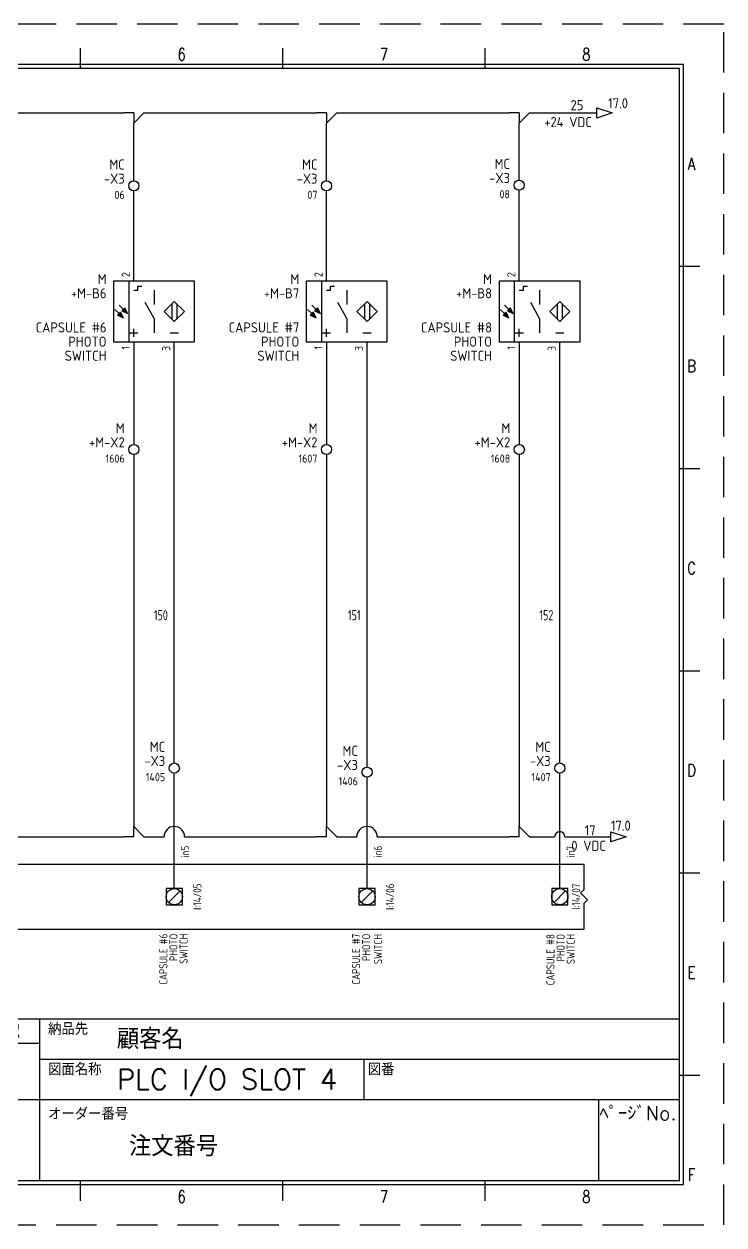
# Model space of a CAD drawing. Header units: millimetres. Extents: x 0 to 420, y 0 to 297.
# Drawn here: x 247.1 to 420, y 0 to 297 of the extents above; entities that cross this region are included whole.
import ezdxf
from ezdxf.enums import TextEntityAlignment as Align

# ---------------------------------------------------------------- set-up
doc = ezdxf.new("R2010")
doc.units = ezdxf.units.MM
doc.header["$LTSCALE"] = 10
doc.linetypes.add('DASHEDX2', pattern=[1.5, 1, -0.5])
doc.linetypes.add('HIDDEN', pattern=[0.375, 0.25, -0.125])
doc.layers.get('0').update_dxf_attribs({"linetype": 'CONTINUOUS'})
for name, color, linetype in [('BLU_1.0mm^2', 5, 'CONTINUOUS'), ('COMMENT', 4, 'CONTINUOUS'), ('DESC', 150, 'CONTINUOUS'), ('GRN_1.0mm^2', 3, 'CONTINUOUS'), ('GRN_2.5mm^2', 3, 'CONTINUOUS'), ('GRY_0.5mm^2', 9, 'CONTINUOUS'), ('HIDDEN', 7, 'HIDDEN'), ('LOC', 8, 'CONTINUOUS'), ('MISC', 7, 'CONTINUOUS'), ('SYMS', 7, 'CONTINUOUS'), ('TAGS', 150, 'CONTINUOUS'), ('TERMS', 123, 'CONTINUOUS'), ('TITLE', 4, 'CONTINUOUS'), ('WIRENO', 72, 'CONTINUOUS'), ('WIREREF', 52, 'CONTINUOUS'), ('XREF', 7, 'CONTINUOUS'), ('ZUWAKU', 7, 'CONTINUOUS')]:
    doc.layers.add(name, color=color, linetype=linetype)
doc.styles.get("Standard").update_dxf_attribs({"font": 'romans', "width": 0.8, "bigfont": 'extfont'})
doc.styles.add('WD_IEC', font='isocp2.shx', dxfattribs={"width": 0.9, "height": 4, "bigfont": 'extfont2.shx'})

# ---------------------------------------------------------------- blocks, each defined once
blk = doc.blocks.new('JIS_tblock_a3(L)')
at = {"layer": 'HIDDEN'}
for p, q in [((-398, 32), (-258, 32)), ((-398, 24), (-258, 24)), ((-398, 16), (-258, 16)), ((-398, 8), (-258, 8))]:
    blk.add_line(p, q, dxfattribs=at)
at = {"layer": 'ZUWAKU'}
for p, q in [((-398, 40), (0, 40)), ((-398, 40), (-398, 0)), ((-373, 40), (-373, 0)), ((-372.5, 40), (-372.5, 0)), ((-258, 0), (-258, 40)), ((-238, 40), (-238, 20)), ((-218, 40), (-218, 20)), ((-198, 40), (-198, 20)), ((-178, 40), (-178, 20)), ((-158, 0), (-158, 40)), ((0, 0), (0, 40)), ((-241, 35), (-254, 23)), ((-238, 34), (-158, 34)), ((-158, 30), (0, 30)), ((-78, 30), (-78, 20)), ((-258, 20), (-158, 20)), ((-158, 20), (0, 20)), ((-20, 20), (-20, 0)), ((-398, 0), (0, 0))]:
    blk.add_line(p, q, dxfattribs=at)
at = {"layer": 'TITLE'}
for tag, p, height in [('REVINFO51', (-370, 34), 3), ('ORDER2', (-139, 32.5), 5), ('REVINFO41', (-370, 26), 3), ('INFO1', (-139, 22.5), 5), ('SCALE0', (-247.5, 23), 3), ('REVINFO31', (-370, 18), 3), ('REVINFO21', (-370, 10), 3), ('ORDER1', (-136, 6), 5), ('REVINFO11', (-370, 2), 3)]:
    blk.add_attdef(tag, p, '', height=height, dxfattribs=at)
for tag, p in [('REVDATEY5', (-306, 34)), ('REVDATEM5', (-298, 34)), ('REVDATED5', (-290, 34)), ('REVDESIGN5', (-260, 34)), ('SCALE1', (-251, 29)), ('REVDATEY4', (-306, 26)), ('REVDATEM4', (-298, 26)), ('REVDATED4', (-290, 26)), ('REVDESIGN4', (-260, 26)), ('REVDATEY3', (-306, 18)), ('REVDATEM3', (-298, 18)), ('REVDATED3', (-290, 18)), ('REVDESIGN3', (-260, 18)), ('REVDATEY2', (-306, 10)), ('REVDATEM2', (-298, 10)), ('REVDATED2', (-290, 10)), ('REVDESIGN2', (-260, 10)), ('REVDATEY1', (-306, 2)), ('REVDATEM1', (-298, 2)), ('REVDATED1', (-290, 2)), ('REVDESIGN1', (-260, 2))]:
    blk.add_attdef(tag, text='', height=3, dxfattribs=at).set_placement(p, align=Align.RIGHT)
for tag, height, p in [('DESIGN1', 3, (-228, 27)), ('DESIGN2', 3, (-208, 27)), ('DESIGN3', 3, (-188, 27)), ('DESIGN4', 3, (-168, 27)), ('FILENAME0', 5, (-47.8, 25)), ('PAGE0', 3, (-10.3, 8.6))]:
    blk.add_attdef(tag, text='', height=height, dxfattribs=at).set_placement(p, align=Align.MIDDLE)
at = {"layer": 'TITLE', "flags": 1}
blk.add_attdef('LPAGE0', text='', height=3, dxfattribs=at).set_placement((-11, 3), align=Align.CENTER)
for tag, p in [('TYPE0', (-398, 0)), ('ORDER3', (-398, 0)), ('ORDER4', (-398, 0)), ('ORDER5', (-398, 0)), ('ORDER6', (-398, 0)), ('ORDER7', (-398, 0)), ('ORDER8', (-398, 0)), ('ORDER9', (-398, 0)), ('ORDER10', (-398, 0)), ('ORDER11', (-398, 0)), ('ORDER12', (-398, 0)), ('ORDER13', (-398, 0)), ('ORDER14', (-398, 0)), ('ORDER15', (-398, 0)), ('ORDER16', (-398, 0)), ('ORDER17', (-398, 0)), ('ORDER18', (-398, 0)), ('ORDER19', (-398, 0)), ('ORDER20', (-398, 0)), ('ORDER21', (-398, 0)), ('ORDER22', (-398, 0)), ('ORDER23', (-398, 0)), ('SCALETYPE0', (-398, 0)), ('DATEY1', (-398, 0)), ('DATEM1', (-398, 0)), ('DATED1', (-398, 0)), ('DATEY2', (-398, 0)), ('DATEM2', (-398, 0)), ('DATED2', (-398, 0)), ('BANNAME0', (-398, 0)), ('INFO3', (-398, 0)), ('INFO4', (-398, 0)), ('INFO5', (-398, 0)), ('INFO6', (-398, 0)), ('INFO7', (-398, 0)), ('INFO8', (-398, 0)), ('INFO9', (-398, 0)), ('INFO10', (-398, 0)), ('INFO11', (-398, 0)), ('INFO12', (-398, 0)), ('INFO13', (-398, 0)), ('INFO14', (-398, 0)), ('INFO15', (-398, 0)), ('INFO16', (-398, 0)), ('INFO17', (-398, 0)), ('INFO18', (-398, 0)), ('INFO19', (-398, 0)), ('INFO20', (-398, 0)), ('INFO21', (-398, 0)), ('INFO22', (-398, 0)), ('INFO23', (-398, 0)), ('INFO24', (-398, 0)), ('DATEY3', (-398, 0)), ('DATEM3', (-398, 0)), ('DATED3', (-398, 0)), ('DATEY4', (-398, 0)), ('DATEM4', (-398, 0)), ('DATED4', (-398, 0)), ('DATEY5', (-398, 0)), ('DATEM5', (-398, 0)), ('DATED5', (-398, 0)), ('DATEY6', (-398, 0)), ('DATEM6', (-398, 0)), ('DATED6', (-398, 0)), ('REFERENCETYPE0', (-398, 0)), ('INFO2', (-397.7, 0))]:
    blk.add_attdef(tag, p, '', height=3, dxfattribs=at)
at = {"layer": 'TITLE', "width": 0.8, "flags": 1}
for tag in ['REVINFO12', 'REVINFO13', 'REVINFO22', 'REVINFO23', 'REVINFO32', 'REVINFO33', 'REVINFO42', 'REVINFO43', 'REVINFO52', 'REVINFO53', 'REVINFO61', 'REVINFO62', 'REVINFO63', 'REVINFO71', 'REVINFO72', 'REVINFO73', 'REVINFO81', 'REVINFO82', 'REVINFO83', 'REVDESIGN6', 'REVDESIGN7', 'REVDESIGN8', 'REVDATEY6', 'REVDATEM6', 'REVDATED6', 'REVDATEY7', 'REVDATEM7', 'REVDATED7', 'REVDATEY8', 'REVDATEM8', 'REVDATED8']:
    blk.add_attdef(tag, (-398, 0), '', height=3, dxfattribs=at)
at = {"layer": 'TITLE', "flags": 1}
blk.add_attdef('PAPER0', text='', height=1, dxfattribs=at).set_placement((-3, -1), align=Align.TOP_RIGHT)
at = {"layer": 'ZUWAKU'}
for s, height, p in [('スケール', 3, (-257, 36)), ('納品先', 3, (-156, 36)), ('△訂正5', 4, (-395, 33.5)), ('△訂正4', 4, (-395, 25.5)), ('図面名称', 3, (-156, 26)), ('図番', 3, (-77, 26)), ('△訂正3', 4, (-395, 17.5)), ('オーダー番号', 3, (-156, 15)), ('△訂正2', 4, (-395, 9.5)), ('△訂正1', 4, (-395, 1.5))]:
    blk.add_text(s, height=height, dxfattribs=at).set_placement(p)
for s, p in [('設 計', (-228, 35)), ('製 図', (-208, 35)), ('検 図', (-188, 35)), ('承 認', (-168, 35)), ('ﾍﾟｰｼﾞNo.', (-10.23, 14.88))]:
    blk.add_text(s, height=3.5, dxfattribs=at).set_placement(p, align=Align.CENTER)
blk = doc.blocks.new('PLCIO_3881')
at = {"layer": 'SYMS'}
for p, q in [((-16, 16), (-16, -16)), ((678.75, 16), (-16, 16)), ((678.75, 3.59), (678.75, 16)), ((-4, 4), (-4, -4)), ((4, 4), (-4, 4)), ((-4, 4), (-4, -4)), ((4, 4), (-4, 4)), ((-2.83, -2.83), (2.83, 2.83)), ((4, -4), (4, 4)), ((4, -4), (4, 4)), ((91.25, 4), (91.25, -4)), ((99.25, 4), (91.25, 4)), ((91.25, 4), (91.25, -4)), ((99.25, 4), (91.25, 4)), ((92.42, -2.83), (98.08, 2.83)), ((99.25, -4), (99.25, 4)), ((99.25, -4), (99.25, 4)), ((186.5, 4), (186.5, -4)), ((194.5, 4), (186.5, 4)), ((186.5, 4), (186.5, -4)), ((194.5, 4), (186.5, 4)), ((187.67, -2.83), (193.33, 2.83)), ((194.5, -4), (194.5, 4)), ((194.5, -4), (194.5, 4)), ((281.75, 4), (281.75, -4)), ((289.75, 4), (281.75, 4)), ((281.75, 4), (281.75, -4)), ((289.75, 4), (281.75, 4)), ((282.92, -2.83), (288.58, 2.83)), ((289.75, -4), (289.75, 4)), ((289.75, -4), (289.75, 4)), ((377, 4), (377, -4)), ((385, 4), (377, 4)), ((377, 4), (377, -4)), ((385, 4), (377, 4)), ((378.17, -2.83), (383.83, 2.83)), ((385, -4), (385, 4)), ((385, -4), (385, 4)), ((472.25, 4), (472.25, -4)), ((480.25, 4), (472.25, 4)), ((472.25, 4), (472.25, -4)), ((480.25, 4), (472.25, 4)), ((473.42, -2.83), (479.08, 2.83)), ((480.25, -4), (480.25, 4)), ((480.25, -4), (480.25, 4)), ((567.5, 4), (567.5, -4)), ((575.5, 4), (567.5, 4)), ((567.5, 4), (567.5, -4)), ((575.5, 4), (567.5, 4)), ((568.67, -2.83), (574.33, 2.83)), ((575.5, -4), (575.5, 4)), ((575.5, -4), (575.5, 4)), ((662.75, 4), (662.75, -4)), ((670.75, 4), (662.75, 4)), ((662.75, 4), (662.75, -4)), ((670.75, 4), (662.75, 4)), ((663.92, -2.83), (669.58, 2.83)), ((670.75, -4), (670.75, 4)), ((670.75, -4), (670.75, 4)), ((677.05, 1.89), (678.75, 3.59)), ((680.45, -1.5), (677.05, 1.89)), ((-4, -4), (4, -4)), ((-4, -4), (4, -4)), ((91.25, -4), (99.25, -4)), ((91.25, -4), (99.25, -4)), ((186.5, -4), (194.5, -4)), ((186.5, -4), (194.5, -4)), ((281.75, -4), (289.75, -4)), ((281.75, -4), (289.75, -4)), ((377, -4), (385, -4)), ((377, -4), (385, -4)), ((472.25, -4), (480.25, -4)), ((472.25, -4), (480.25, -4)), ((567.5, -4), (575.5, -4)), ((567.5, -4), (575.5, -4)), ((662.75, -4), (670.75, -4)), ((662.75, -4), (670.75, -4)), ((678.75, -3.2), (680.45, -1.5)), ((678.75, -16), (678.75, -3.2)), ((-16, -16), (678.75, -16))]:
    blk.add_line(p, q, dxfattribs=at)
for centre in [(0, 0), (95.25, 0), (190.5, 0), (285.75, 0), (381, 0), (476.25, 0), (571.5, 0), (666.75, 0)]:
    blk.add_circle(centre, 4, dxfattribs=at)
at = {"layer": 'SYMS', "style": 'WD_IEC', "width": 0.9}
for tag, p in [('TERMDESC01', (1.08, 6)), ('TERMDESC02', (96.33, 6)), ('TERMDESC03', (191.58, 6)), ('TERMDESC04', (286.83, 6)), ('TERMDESC05', (382.08, 6)), ('TERMDESC06', (477.33, 6)), ('TERMDESC07', (572.58, 6)), ('TERMDESC08', (667.83, 6))]:
    blk.add_attdef(tag, text='', height=4, rotation=90, dxfattribs=at).set_placement(p, align=Align.TOP_LEFT)
at = {"layer": 'SYMS', "style": 'WD_IEC'}
for tag, width, p in [('TERM01', 0.9, (-6, 0)), ('TERM01', 0.9, (-5, 0)), ('TERM02', 0.9, (89.25, 0)), ('TERM03', 0.9, (184.5, 0)), ('TERM04', 0.9, (279.75, 0)), ('TERM05', 0.9, (375, 0)), ('TERM06', 0.9, (470.25, 0)), ('TERM07', 0.9, (565.5, 0)), ('TERM08', 0.9, (660.75, 0)), ('INST', 0.8, (-47, 0)), ('LOC', 0.8, (-42, 0)), ('MFG', 0.8, (-37, 0)), ('CAT', 0.8, (-32, 0)), ('LINE1', 0.9, (-27, 0)), ('LINE2', 0.9, (-22, 0)), ('DESC', 0.9, (-16.95, 0)), ('TAG', 0.8, (-10.29, 0))]:
    blk.add_attdef(tag, text='', height=4, rotation=90, dxfattribs=dict(at, width=width)).set_placement(p, align=Align.CENTER)
at = {"layer": 'SYMS', "style": 'WD_IEC', "width": 0.8}
for tag, p in [('TAGA01', (6, 0)), ('TAGA02', (101.25, 0)), ('TAGA03', (196.5, 0)), ('TAGA04', (291.75, 0)), ('TAGA05', (387, 0)), ('TAGA06', (482.25, 0)), ('TAGA07', (577.5, 0)), ('TAGA08', (672.75, 0))]:
    blk.add_attdef(tag, text='', height=4, rotation=90, dxfattribs=at).set_placement(p, align=Align.TOP_CENTER)
at = {"layer": 'SYMS', "style": 'WD_IEC', "width": 0.9, "flags": 1}
for tag, p in [('X2TERM01', (0, 4)), ('X2TERM02', (95.25, 4)), ('X2TERM03', (190.5, 4)), ('X2TERM04', (285.75, 4)), ('X2TERM05', (381, 4)), ('X2TERM06', (476.25, 4)), ('X2TERM07', (571.5, 4)), ('X2TERM08', (666.75, 4))]:
    blk.add_attdef(tag, text='', height=0.64, rotation=90, dxfattribs=at).set_placement(p, align=Align.RIGHT)
at = {"layer": 'SYMS', "linetype": 'Continuous', "style": 'WD_IEC', "width": 0.9, "flags": 9}
blk.add_attdef('ASSYCODE', text='', height=0.64, rotation=90, dxfattribs=at).set_placement((-34.28, -7.36), align=Align.CENTER)
at = {"layer": 'SYMS', "style": 'WD_IEC', "width": 0.9}
for tag, p in [('DESCA01', (-3, -37)), ('DESCB01', (2, -37)), ('DESCC01', (7, -37)), ('DESCD01', (12, -37)), ('DESCE01', (17, -37)), ('DESCA02', (92.25, -37)), ('DESCB02', (97.25, -37)), ('DESCC02', (102.25, -37)), ('DESCD02', (107.25, -37)), ('DESCE02', (112.25, -37)), ('DESCA03', (187.5, -37)), ('DESCB03', (192.5, -37)), ('DESCC03', (197.5, -37)), ('DESCD03', (202.5, -37)), ('DESCE03', (207.5, -37)), ('DESCA04', (282.75, -37)), ('DESCB04', (287.75, -37)), ('DESCC04', (292.75, -37)), ('DESCD04', (297.75, -37)), ('DESCE04', (302.75, -37)), ('DESCA05', (378, -37)), ('DESCB05', (383, -37)), ('DESCC05', (388, -37)), ('DESCD05', (393, -37)), ('DESCE05', (398, -37)), ('DESCA06', (473.25, -37)), ('DESCB06', (478.25, -37)), ('DESCC06', (483.25, -37)), ('DESCD06', (488.25, -37)), ('DESCE06', (493.25, -37)), ('DESCA07', (568.5, -37)), ('DESCB07', (573.5, -37)), ('DESCC07', (578.5, -37)), ('DESCD07', (583.5, -37)), ('DESCE07', (588.5, -37)), ('DESCA08', (663.75, -37)), ('DESCB08', (668.75, -37)), ('DESCC08', (673.75, -37)), ('DESCD08', (678.75, -37)), ('DESCE08', (683.75, -37))]:
    blk.add_attdef(tag, text='', height=4, rotation=90, dxfattribs=at).set_placement(p, align=Align.RIGHT)
blk = doc.blocks.new('HA1S1')
blk.add_lwpolyline([(0, 1.25), (3.75, 0), (0, -1.25)], close=True)
at = {"style": 'WD_IEC'}
for tag, height, flags, p in [('WIRENO', 2.5, 8, (-1.25, 1)), ('SIGCODE', 1, 1, (5, 1.8))]:
    blk.add_attdef(tag, text='', height=height, dxfattribs=dict(at, flags=flags)).set_placement(p, align=Align.RIGHT)
at = {"style": 'WD_IEC', "flags": 1}
blk.add_attdef('X4TERM01', (0, 0), '', height=0.32, dxfattribs=at)
at = {"style": 'WD_IEC'}
blk.add_attdef('XREF', text='', height=2.5, dxfattribs=at).set_placement((5, 0), align=Align.MIDDLE_LEFT)
blk.add_attdef('DESC1', text='', height=2.5, dxfattribs=at).set_placement((-1.25, -1), align=Align.TOP_RIGHT)
blk = doc.blocks.new('VT0002')
blk.add_circle((0, 0), 1.25)
at = {"style": 'WD_IEC'}
for tag, p in [('INST', (-2.25, 7.5)), ('LOC', (-2.25, 4))]:
    blk.add_attdef(tag, text='', height=2.5, dxfattribs=at).set_placement(p, align=Align.RIGHT)
at = {"style": 'WD_IEC', "flags": 1}
for tag, p, height in [('ASSYCODE', (2.75, 10.75), 1), ('CATDESC', (2.75, 9.25), 1), ('MFG', (2.75, 7.25), 1.5), ('CAT', (2.75, 4.75), 1.5), ('X4TERM01', (-1.25, 0), 0.32), ('X4PIN01', (-1.25, 1), 0.4), ('X4TERMDESC01', (-1.25, 0.5), 0.4), ('X2TERM01', (0, 1.25), 0.32), ('X2PIN01', (0, 2.25), 0.4), ('X2TERMDESC01', (0, 1.75), 0.4), ('X8PIN01', (0, -0.25), 0.4), ('X1TERM01', (1.25, 0), 0.32), ('X1PIN01', (1.25, 1), 0.4), ('X1TERMDESC01', (1.25, 0.5), 0.4), ('X8TERM01', (0, -1.25), 0.32), ('X8TERMDESC01', (0, -0.75), 0.4), ('STRIPSEQ', (0, -3), 0.4), ('LINKTERM', (0, -2), 0.4)]:
    blk.add_attdef(tag, p, '', height=height, dxfattribs=at)
at = {"style": 'WD_IEC', "flags": 8}
for tag, height, p in [('TAGSTRIP', 2.5, (-2.25, 0.5)), ('TERM01', 2, (-2.25, -3.25))]:
    blk.add_attdef(tag, text='', height=height, dxfattribs=at).set_placement(p, align=Align.RIGHT)
blk = doc.blocks.new('VPX11PE3R')
for p, q in [((-1.25, 7.5), (-1.25, -7.5)), ((1, 5.25), (1, 6.25)), ((1, 6.25), (2, 6.25)), ((0, 5.25), (1, 5.25)), ((5, 5.25), (5, 1.75)), ((-3.66, -0.53), (-4.72, 0.53)), ((-2.59, 0.53), (-3.66, 1.59)), ((-2.24, 0.88), (-2.95, 0.18)), ((-2.95, 0.18), (-1.53, -0.53)), ((-1.53, -0.53), (-2.24, 0.88)), ((5, -1.75), (2.81, 2.19)), ((9.38, 1.87), (9.38, -1.88)), ((10.62, 1.87), (10.62, -1.88)), ((-3.3, -0.18), (-4.01, -0.88)), ((-4.01, -0.88), (-2.59, -1.59)), ((-2.59, -1.59), (-3.3, -0.18)), ((5, -1.75), (5, -5.25)), ((-1, -5.25), (1, -5.25)), ((0, -6.25), (0, -4.25)), ((9, -5.25), (11, -5.25))]:
    blk.add_line(p, q)
for points in [[(-5, -7.5), (15, -7.5), (15, 7.5), (-5, 7.5)], [(10, 2.5), (12.5, 0), (10, -2.5), (7.5, 0)]]:
    blk.add_lwpolyline(points, close=True)
for points in [[(-2.24, 0.88), (-2.95, 0.18), (-1.53, -0.53)], [(-3.3, -0.18), (-4.01, -0.88), (-2.59, -1.59)]]:
    blk.add_solid(points)
at = {"style": 'WD_IEC'}
blk.add_attdef('TERM02', (-1, 8.5), '', height=2, rotation=90, dxfattribs=at)
for tag, p in [('INST', (-6.75, 10.25)), ('LOC', (-6.75, 6.75)), ('TAG1', (-6.75, 3.25)), ('DESC1', (-6.75, -5.2)), ('DESC2', (-6.75, -8.7)), ('DESC3', (-6.75, -12.2))]:
    blk.add_attdef(tag, text='', height=2.5, dxfattribs=at).set_placement(p, align=Align.RIGHT)
at = {"style": 'WD_IEC', "flags": 1}
for tag, p, height in [('X2TERM02', (0, 7.5), 0.32), ('MFG', (17.75, 6.5), 1.5), ('CAT', (17.75, 4), 1.5), ('ASSYCODE', (16, -4), 1), ('FAMILY', (16, -5.5), 1), ('X8TERM01', (0, -7.5), 0.32), ('X8TERM03', (10, -7.5), 0.32), ('CATDESC', (16, -7), 1)]:
    blk.add_attdef(tag, p, '', height=height, dxfattribs=at)
at = {"lineweight": 15, "style": 'WD_IEC'}
blk.add_attdef('XREF', text='', height=2.5, dxfattribs=at).set_placement((-6.75, -1.35), align=Align.RIGHT)
at = {"style": 'WD_IEC'}
for tag, p in [('TERM01', (-1, -8.5)), ('TERM03', (9, -8.5))]:
    blk.add_attdef(tag, text='', height=2, rotation=90, dxfattribs=at).set_placement(p, align=Align.RIGHT)
blk = doc.blocks.new('WD_WNV')
at = {"linetype": 'Continuous', "style": 'WD_IEC', "width": 0.8}
blk.add_attdef('WIRENO', text='', height=2.5, dxfattribs=at).set_placement((-1.6, 0), align=Align.MIDDLE_RIGHT)
at = {"style": 'WD_IEC', "flags": 1}
for tag, p in [('W08USER', (-1, 0.375)), ('W04USER', (-1, 0.875)), ('W05USER', (-1, 0.75)), ('W09USER', (-1, 0.25)), ('W03USER', (-1, 1)), ('W06USER', (-1, 0.625)), ('W07USER', (-1, 0.5)), ('W02USER', (-1, 1.125)), ('W01USER', (-1, 1.25)), ('W10USER', (-1, 0.125))]:
    blk.add_attdef(tag, text='', height=0.08, dxfattribs=at).set_placement(p, align=Align.CENTER)
blk = doc.blocks.new('JIS_border_a3(L)')
at = {"layer": 'ZUWAKU', "color": 5, "linetype": 'DASHEDX2'}
for p, q in [((420, 297), (0, 297)), ((420, 0), (420, 297)), ((0, 0), (420, 0))]:
    blk.add_line(p, q, dxfattribs=at)
at = {"layer": 'ZUWAKU'}
for p, q in [((261, 286), (261, 291)), ((311, 286), (311, 291)), ((361, 286), (361, 291)), ((414, 237), (409, 237)), ((414, 187), (409, 187)), ((414, 137), (409, 137)), ((414, 87), (409, 87)), ((414, 37), (409, 37)), ((261, 6), (261, 11)), ((311, 6), (311, 11)), ((361, 6), (361, 11))]:
    blk.add_line(p, q, dxfattribs=at)
at = {"layer": 'ZUWAKU', "color": 5}
for p, q in [((410, 287), (10, 287)), ((409, 286), (11, 286)), ((409, 11), (409, 286)), ((410, 10), (410, 287)), ((10, 10), (410, 10)), ((11, 11), (409, 11))]:
    blk.add_line(p, q, dxfattribs=at)
at = {"layer": 'COMMENT', "width": 0.8}
for s, p in [('6', (286, 289.5)), ('7', (336, 289.5)), ('8', (386, 289.5)), ('A', (412, 262.43)), ('B', (412, 212.43)), ('C', (412, 162.43)), ('D', (412, 112.43)), ('E', (412, 62.43)), ('F', (412, 12.43)), ('6', (286, 7)), ('7', (336, 7)), ('8', (386, 7))]:
    blk.add_text(s, height=3, dxfattribs=at).set_placement(p, align=Align.MIDDLE)
blk = doc.blocks.new('HT0_184')
at = {"layer": 'BLU_1.0mm^2'}
for p, q in [((0, 0), (-2.5, 0)), ((0, 0), (0, -2.5)), ((0, -2.5), (2.5, 0))]:
    blk.add_line(p, q, dxfattribs=at)
at = {"layer": 'BLU_1.0mm^2', "style": 'WD_IEC', "flags": 1}
for tag, p in [('X4TERM01', (-2.5, 0)), ('X1TERM01', (2.5, 0)), ('X8TERM01', (0, -2.5)), ('WDWSEQ', (1.53, -1.26))]:
    blk.add_attdef(tag, p, '', height=0.4, dxfattribs=at)
blk = doc.blocks.new('HT0_124')
at = {"layer": 'GRN_2.5mm^2'}
for p, q in [((0, 0), (-2.5, 0)), ((0, 0), (0, 2.5)), ((0, 2.5), (2.5, 0))]:
    blk.add_line(p, q, dxfattribs=at)
at = {"layer": 'GRN_2.5mm^2', "style": 'WD_IEC', "flags": 1}
for tag, p in [('X4TERM01', (-2.5, 0)), ('X2TERM01', (0, 2.5)), ('WDWSEQ', (1.6, 1.48)), ('X1TERM01', (2.5, 0))]:
    blk.add_attdef(tag, p, '', height=0.4, dxfattribs=at)

msp = doc.modelspace()

# ---------------------------------------------------------------- linework, layer by layer
at = {"layer": 'BLU_1.0mm^2', "ltscale": 4}
for p, q in [((229.02, 275), (271.69, 275)), ((276.69, 275), (319.31, 275)), ((324.31, 275), (366.94, 275)), ((371.94, 275), (388.61, 275)), ((274.19, 258.25), (274.19, 272.5)), ((321.81, 258.25), (321.81, 272.5)), ((369.44, 258.41), (369.44, 272.5)), ((274.19, 233.41), (274.19, 255.75)), ((321.81, 233.41), (321.81, 255.75)), ((369.44, 233.41), (369.44, 255.91)), ((274.19, 218.41), (274.19, 193.04)), ((321.81, 218.41), (321.81, 193.04)), ((369.44, 218.41), (369.44, 193.04))]:
    msp.add_line(p, q, dxfattribs=at)
at = {"layer": 'BLU_1.0mm^2'}
for p, q in [((284.19, 114.25), (284.19, 218.41)), ((331.81, 113.25), (331.81, 218.41)), ((379.44, 114.25), (379.44, 218.41))]:
    msp.add_line(p, q, dxfattribs=at)
at = {"layer": 'GRN_1.0mm^2', "ltscale": 4}
for p, q in [((274.19, 190.54), (274.19, 98.51)), ((321.81, 190.54), (321.81, 98.51)), ((369.44, 190.54), (369.44, 98.51))]:
    msp.add_line(p, q, dxfattribs=at)
at = {"layer": 'GRN_2.5mm^2', "ltscale": 4}
for p, q in [((239.06, 96.01), (271.69, 96.01)), ((276.69, 96.01), (281.65, 96.01)), ((286.73, 96.01), (319.31, 96.01)), ((324.31, 96.01), (329.27, 96.01)), ((334.35, 96.01), (366.94, 96.01)), ((371.94, 96.01), (378.17, 96.01)), ((380.71, 96.01), (392.07, 96.01))]:
    msp.add_line(p, q, dxfattribs=at)
at = {"layer": 'GRN_2.5mm^2'}
for centre in [(284.19, 96.01), (331.81, 96.01)]:
    msp.add_arc(centre, 2.54, 0, 180, dxfattribs=at)
at = {"layer": 'GRN_2.5mm^2', "ltscale": 4}
msp.add_arc((379.44, 96.01), 1.27, 0, 180, dxfattribs=at)
at = {"layer": 'GRY_0.5mm^2'}
for p, q in [((284.19, 83.18), (284.19, 111.75)), ((331.81, 83.18), (331.81, 110.75)), ((379.44, 83.18), (379.44, 111.75))]:
    msp.add_line(p, q, dxfattribs=at)

# ---------------------------------------------------------------- block references
msp.add_blockref('JIS_border_a3(L)', (0, 0))
msp.add_blockref('JIS_tblock_a3(L)', (409, 11)).add_auto_attribs({'ORDER1': '注文番号', 'ORDER2': '顧客名', 'INFO1': 'PLC I/O SLOT 4'})
at = {"layer": 'BLU_1.0mm^2'}
for p in [(274.19, 275), (321.81, 275), (369.44, 275)]:
    msp.add_blockref('HT0_184', p, dxfattribs=at)
at = {"layer": 'GRN_2.5mm^2'}
for p in [(274.19, 96.01), (321.81, 96.01), (369.44, 96.01)]:
    msp.add_blockref('HT0_124', p, dxfattribs=at)
at = {"layer": 'SYMS', "ltscale": 4}
ref = msp.add_blockref('HA1S1', (388.61, 275), dxfattribs=at)
ref.add_attrib('WIRENO', '25', dxfattribs={"layer": 'WIREREF', "height": 2.5, "style": 'WD_IEC', "flags": 8}).set_placement((385.28, 275.68), align=Align.RIGHT)
ref.add_attrib('DESC1', '+24 VDC', dxfattribs={"layer": 'DESC', "height": 2.5, "style": 'WD_IEC'}).set_placement((387.36, 274), align=Align.TOP_RIGHT)
ref.add_attrib('XREF', '17.0', dxfattribs={"layer": 'XREF', "height": 2.5, "style": 'WD_IEC'}).set_placement((391.39, 277.41), align=Align.MIDDLE_LEFT)
at = {"layer": 'SYMS'}
ref = msp.add_blockref('VT0002', (274.19, 257), dxfattribs=at)
ref.add_attrib('TAGSTRIP', '-X3', dxfattribs={"layer": 'TAGS', "height": 2.5, "style": 'WD_IEC', "flags": 8}).set_placement((271.94, 257.5), align=Align.RIGHT)
ref.add_attrib('LOC', 'MC', dxfattribs={"layer": 'LOC', "height": 2.5, "style": 'WD_IEC'}).set_placement((271.94, 261), align=Align.RIGHT)
ref.add_attrib('TERM01', '06', dxfattribs={"layer": 'TERMS', "height": 2, "style": 'WD_IEC', "flags": 8}).set_placement((271.94, 253.75), align=Align.RIGHT)
ref = msp.add_blockref('VT0002', (321.81, 257), dxfattribs=at)
ref.add_attrib('TAGSTRIP', '-X3', dxfattribs={"layer": 'TAGS', "height": 2.5, "style": 'WD_IEC', "flags": 8}).set_placement((319.56, 257.5), align=Align.RIGHT)
ref.add_attrib('LOC', 'MC', dxfattribs={"layer": 'LOC', "height": 2.5, "style": 'WD_IEC'}).set_placement((319.56, 261), align=Align.RIGHT)
ref.add_attrib('TERM01', '07', dxfattribs={"layer": 'TERMS', "height": 2, "style": 'WD_IEC', "flags": 8}).set_placement((319.56, 253.75), align=Align.RIGHT)
ref = msp.add_blockref('VT0002', (369.38, 257.16), dxfattribs=at)
ref.add_attrib('TAGSTRIP', '-X3', dxfattribs={"layer": 'TAGS', "height": 2.5, "style": 'WD_IEC', "flags": 8}).set_placement((367.13, 257.66), align=Align.RIGHT)
ref.add_attrib('LOC', 'MC', dxfattribs={"layer": 'LOC', "height": 2.5, "style": 'WD_IEC'}).set_placement((367.13, 261.16), align=Align.RIGHT)
ref.add_attrib('TERM01', '08', dxfattribs={"layer": 'TERMS', "height": 2, "style": 'WD_IEC', "flags": 8}).set_placement((367.13, 253.91), align=Align.RIGHT)
at = {"layer": 'SYMS', "ltscale": 4}
ref = msp.add_blockref('VPX11PE3R', (274.19, 225.91), dxfattribs=at)
ref.add_attrib('TAG1', '+M-B6', dxfattribs={"layer": 'TAGS', "height": 2.5, "style": 'WD_IEC'}).set_placement((267.44, 229.16), align=Align.RIGHT)
ref.add_attrib('LOC', 'M', dxfattribs={"layer": 'LOC', "height": 2.5, "style": 'WD_IEC'}).set_placement((267.44, 232.66), align=Align.RIGHT)
ref.add_attrib('DESC1', 'CAPSULE #6', dxfattribs={"layer": 'DESC', "height": 2.5, "style": 'WD_IEC'}).set_placement((267.44, 220.71), align=Align.RIGHT)
ref.add_attrib('DESC2', 'PHOTO', dxfattribs={"layer": 'DESC', "height": 2.5, "style": 'WD_IEC'}).set_placement((267.44, 217.21), align=Align.RIGHT)
ref.add_attrib('DESC3', 'SWITCH', dxfattribs={"layer": 'DESC', "height": 2.5, "style": 'WD_IEC'}).set_placement((267.44, 213.71), align=Align.RIGHT)
ref.add_attrib('TERM01', '1', dxfattribs={"layer": 'TERMS', "height": 2, "rotation": 90, "style": 'WD_IEC'}).set_placement((273.19, 217.41), align=Align.RIGHT)
ref.add_attrib('TERM02', '2', (273.19, 234.41), dxfattribs={"layer": 'TERMS', "height": 2, "rotation": 90, "style": 'WD_IEC'})
ref.add_attrib('TERM03', '3', dxfattribs={"layer": 'TERMS', "height": 2, "rotation": 90, "style": 'WD_IEC'}).set_placement((283.19, 217.41), align=Align.RIGHT)
ref = msp.add_blockref('VPX11PE3R', (321.81, 225.91), dxfattribs=at)
ref.add_attrib('TAG1', '+M-B7', dxfattribs={"layer": 'TAGS', "height": 2.5, "style": 'WD_IEC'}).set_placement((315.06, 229.16), align=Align.RIGHT)
ref.add_attrib('LOC', 'M', dxfattribs={"layer": 'LOC', "height": 2.5, "style": 'WD_IEC'}).set_placement((315.06, 232.66), align=Align.RIGHT)
ref.add_attrib('DESC1', 'CAPSULE #7', dxfattribs={"layer": 'DESC', "height": 2.5, "style": 'WD_IEC'}).set_placement((315.06, 220.71), align=Align.RIGHT)
ref.add_attrib('DESC2', 'PHOTO', dxfattribs={"layer": 'DESC', "height": 2.5, "style": 'WD_IEC'}).set_placement((315.06, 217.21), align=Align.RIGHT)
ref.add_attrib('DESC3', 'SWITCH', dxfattribs={"layer": 'DESC', "height": 2.5, "style": 'WD_IEC'}).set_placement((315.06, 213.71), align=Align.RIGHT)
ref.add_attrib('TERM01', '1', dxfattribs={"layer": 'TERMS', "height": 2, "rotation": 90, "style": 'WD_IEC'}).set_placement((320.81, 217.41), align=Align.RIGHT)
ref.add_attrib('TERM02', '2', (320.81, 234.41), dxfattribs={"layer": 'TERMS', "height": 2, "rotation": 90, "style": 'WD_IEC'})
ref.add_attrib('TERM03', '3', dxfattribs={"layer": 'TERMS', "height": 2, "rotation": 90, "style": 'WD_IEC'}).set_placement((330.81, 217.41), align=Align.RIGHT)
ref = msp.add_blockref('VPX11PE3R', (369.44, 225.91), dxfattribs=at)
ref.add_attrib('TAG1', '+M-B8', dxfattribs={"layer": 'TAGS', "height": 2.5, "style": 'WD_IEC'}).set_placement((362.69, 229.16), align=Align.RIGHT)
ref.add_attrib('LOC', 'M', dxfattribs={"layer": 'LOC', "height": 2.5, "style": 'WD_IEC'}).set_placement((362.69, 232.66), align=Align.RIGHT)
ref.add_attrib('DESC1', 'CAPSULE #8', dxfattribs={"layer": 'DESC', "height": 2.5, "style": 'WD_IEC'}).set_placement((362.69, 220.71), align=Align.RIGHT)
ref.add_attrib('DESC2', 'PHOTO', dxfattribs={"layer": 'DESC', "height": 2.5, "style": 'WD_IEC'}).set_placement((362.69, 217.21), align=Align.RIGHT)
ref.add_attrib('DESC3', 'SWITCH', dxfattribs={"layer": 'DESC', "height": 2.5, "style": 'WD_IEC'}).set_placement((362.69, 213.71), align=Align.RIGHT)
ref.add_attrib('TERM01', '1', dxfattribs={"layer": 'TERMS', "height": 2, "rotation": 90, "style": 'WD_IEC'}).set_placement((368.44, 217.41), align=Align.RIGHT)
ref.add_attrib('TERM02', '2', (368.44, 234.41), dxfattribs={"layer": 'TERMS', "height": 2, "rotation": 90, "style": 'WD_IEC'})
ref.add_attrib('TERM03', '3', dxfattribs={"layer": 'TERMS', "height": 2, "rotation": 90, "style": 'WD_IEC'}).set_placement((378.44, 217.41), align=Align.RIGHT)
ref = msp.add_blockref('VT0002', (274.19, 191.79), dxfattribs=at)
ref.add_attrib('TAGSTRIP', '+M-X2', dxfattribs={"layer": 'TAGS', "height": 2.5, "style": 'WD_IEC', "flags": 8}).set_placement((271.94, 192.29), align=Align.RIGHT)
ref.add_attrib('LOC', 'M', dxfattribs={"layer": 'LOC', "height": 2.5, "style": 'WD_IEC'}).set_placement((271.94, 195.79), align=Align.RIGHT)
ref.add_attrib('TERM01', '1606', dxfattribs={"layer": 'TERMS', "height": 2, "style": 'WD_IEC', "flags": 8}).set_placement((271.94, 188.54), align=Align.RIGHT)
ref = msp.add_blockref('VT0002', (321.81, 191.79), dxfattribs=at)
ref.add_attrib('TAGSTRIP', '+M-X2', dxfattribs={"layer": 'TAGS', "height": 2.5, "style": 'WD_IEC', "flags": 8}).set_placement((319.56, 192.29), align=Align.RIGHT)
ref.add_attrib('LOC', 'M', dxfattribs={"layer": 'LOC', "height": 2.5, "style": 'WD_IEC'}).set_placement((319.56, 195.79), align=Align.RIGHT)
ref.add_attrib('TERM01', '1607', dxfattribs={"layer": 'TERMS', "height": 2, "style": 'WD_IEC', "flags": 8}).set_placement((319.56, 188.54), align=Align.RIGHT)
ref = msp.add_blockref('VT0002', (369.44, 191.79), dxfattribs=at)
ref.add_attrib('TAGSTRIP', '+M-X2', dxfattribs={"layer": 'TAGS', "height": 2.5, "style": 'WD_IEC', "flags": 8}).set_placement((367.19, 192.29), align=Align.RIGHT)
ref.add_attrib('LOC', 'M', dxfattribs={"layer": 'LOC', "height": 2.5, "style": 'WD_IEC'}).set_placement((367.19, 195.79), align=Align.RIGHT)
ref.add_attrib('TERM01', '1608', dxfattribs={"layer": 'TERMS', "height": 2, "style": 'WD_IEC', "flags": 8}).set_placement((367.19, 188.54), align=Align.RIGHT)
at = {"layer": 'SYMS'}
ref = msp.add_blockref('VT0002', (284.19, 113), dxfattribs=at)
ref.add_attrib('TAGSTRIP', '-X3', dxfattribs={"layer": 'TAGS', "height": 2.5, "style": 'WD_IEC', "flags": 8}).set_placement((281.94, 113.5), align=Align.RIGHT)
ref.add_attrib('LOC', 'MC', dxfattribs={"layer": 'LOC', "height": 2.5, "style": 'WD_IEC'}).set_placement((281.94, 117), align=Align.RIGHT)
ref.add_attrib('TERM01', '1405', dxfattribs={"layer": 'TERMS', "height": 2, "style": 'WD_IEC', "flags": 8}).set_placement((281.94, 109.75), align=Align.RIGHT)
ref = msp.add_blockref('VT0002', (379.44, 113), dxfattribs=at)
ref.add_attrib('TAGSTRIP', '-X3', dxfattribs={"layer": 'TAGS', "height": 2.5, "style": 'WD_IEC', "flags": 8}).set_placement((377.19, 113.5), align=Align.RIGHT)
ref.add_attrib('LOC', 'MC', dxfattribs={"layer": 'LOC', "height": 2.5, "style": 'WD_IEC'}).set_placement((377.19, 117), align=Align.RIGHT)
ref.add_attrib('TERM01', '1407', dxfattribs={"layer": 'TERMS', "height": 2, "style": 'WD_IEC', "flags": 8}).set_placement((377.19, 109.75), align=Align.RIGHT)
ref = msp.add_blockref('VT0002', (331.81, 112), dxfattribs=at)
ref.add_attrib('TAGSTRIP', '-X3', dxfattribs={"layer": 'TAGS', "height": 2.5, "style": 'WD_IEC', "flags": 8}).set_placement((329.56, 112.5), align=Align.RIGHT)
ref.add_attrib('LOC', 'MC', dxfattribs={"layer": 'LOC', "height": 2.5, "style": 'WD_IEC'}).set_placement((329.56, 116), align=Align.RIGHT)
ref.add_attrib('TERM01', '1406', dxfattribs={"layer": 'TERMS', "height": 2, "style": 'WD_IEC', "flags": 8}).set_placement((329.56, 108.75), align=Align.RIGHT)
at = {"layer": 'SYMS', "ltscale": 4}
ref = msp.add_blockref('HA1S1', (392.07, 96.01), dxfattribs=at)
ref.add_attrib('WIRENO', '17', dxfattribs={"layer": 'WIREREF', "height": 2.5, "style": 'WD_IEC', "flags": 8}).set_placement((388.28, 96.35), align=Align.RIGHT)
ref.add_attrib('DESC1', '0 VDC', dxfattribs={"layer": 'DESC', "height": 2.5, "style": 'WD_IEC'}).set_placement((390.82, 95.01), align=Align.TOP_RIGHT)
ref.add_attrib('XREF', '17.0', dxfattribs={"layer": 'XREF', "height": 2.5, "style": 'WD_IEC'}).set_placement((392.07, 98.76), align=Align.MIDDLE_LEFT)
at = {"layer": 'SYMS'}
ref = msp.add_blockref('PLCIO_3881', (46.06, 81.18), dxfattribs=dict(at, xscale=0.5, yscale=0.5, zscale=0.5))
ref.add_attrib('TAGA01', 'I:14/00', dxfattribs={"layer": 'TAGS', "height": 2, "rotation": 90, "style": 'WD_IEC', "width": 0.9}).set_placement((50.75, 81.18), align=Align.TOP_CENTER)
ref.add_attrib('DESCA01', 'CAPSULE #1', dxfattribs={"layer": 'DESC', "height": 2, "rotation": 90, "style": 'WD_IEC', "width": 0.9}).set_placement((44.36, 72.03), align=Align.RIGHT)
ref.add_attrib('DESCB01', 'PHOTO', dxfattribs={"layer": 'DESC', "height": 2, "rotation": 90, "style": 'WD_IEC', "width": 0.9}).set_placement((46.86, 72.03), align=Align.RIGHT)
ref.add_attrib('LINE1', 'RACK 1', dxfattribs={"layer": 'MISC', "height": 2, "rotation": 90, "style": 'WD_IEC', "width": 0.9}).set_placement((32.56, 81.18), align=Align.CENTER)
ref.add_attrib('LINE2', 'SLOT 4', dxfattribs={"layer": 'MISC', "height": 2, "rotation": 90, "style": 'WD_IEC', "width": 0.9}).set_placement((35.06, 81.18), align=Align.CENTER)
ref.add_attrib('MFG', 'AB', dxfattribs={"layer": 'MISC', "height": 2, "rotation": 90, "style": 'WD_IEC', "width": 0.9}).set_placement((27.56, 81.18), align=Align.CENTER)
ref.add_attrib('LOC', 'MC', dxfattribs={"layer": 'LOC', "height": 2, "rotation": 90, "style": 'WD_IEC', "width": 0.9}).set_placement((25.06, 81.18), align=Align.CENTER)
ref.add_attrib('CAT', '1746-IB16', dxfattribs={"layer": 'MISC', "height": 2, "rotation": 90, "style": 'WD_IEC', "width": 0.9}).set_placement((30.06, 81.18), align=Align.CENTER)
ref.add_attrib('DESC', '16-POINT SINKING INPUT', dxfattribs={"layer": 'DESC', "height": 2, "rotation": 90, "style": 'WD_IEC', "width": 0.9}).set_placement((37.59, 81.18), align=Align.CENTER)
ref.add_attrib('TAG', '-PLC6', dxfattribs={"layer": 'TAGS', "height": 2, "rotation": 90, "style": 'WD_IEC', "width": 0.9}).set_placement((42.04, 81.18), align=Align.CENTER)
ref.add_attrib('DESCC01', 'SWITCH', dxfattribs={"layer": 'DESC', "height": 2, "rotation": 90, "style": 'WD_IEC', "width": 0.9}).set_placement((49.36, 72.03), align=Align.RIGHT)
ref.add_attrib('TAGA02', 'I:14/01', dxfattribs={"layer": 'TAGS', "height": 2, "rotation": 90, "style": 'WD_IEC', "width": 0.9}).set_placement((98.38, 81.18), align=Align.TOP_CENTER)
ref.add_attrib('DESCA02', 'CAPSULE #2', dxfattribs={"layer": 'DESC', "height": 2, "rotation": 90, "style": 'WD_IEC', "width": 0.9}).set_placement((91.98, 72.03), align=Align.RIGHT)
ref.add_attrib('DESCB02', 'PHOTO', dxfattribs={"layer": 'DESC', "height": 2, "rotation": 90, "style": 'WD_IEC', "width": 0.9}).set_placement((94.48, 72.03), align=Align.RIGHT)
ref.add_attrib('TERMDESC02', 'in1', dxfattribs={"layer": 'TERMS', "height": 2, "rotation": 90, "style": 'WD_IEC', "width": 0.9}).set_placement((95.35, 90.93), align=Align.TOP_LEFT)
ref.add_attrib('DESCC02', 'SWITCH', dxfattribs={"layer": 'DESC', "height": 2, "rotation": 90, "style": 'WD_IEC', "width": 0.9}).set_placement((96.98, 72.03), align=Align.RIGHT)
ref.add_attrib('TAGA03', 'I:14/02', dxfattribs={"layer": 'TAGS', "height": 2, "rotation": 90, "style": 'WD_IEC', "width": 0.9}).set_placement((146, 81.18), align=Align.TOP_CENTER)
ref.add_attrib('DESCA03', 'CAPSULE #3', dxfattribs={"layer": 'DESC', "height": 2, "rotation": 90, "style": 'WD_IEC', "width": 0.9}).set_placement((139.61, 72.03), align=Align.RIGHT)
ref.add_attrib('DESCB03', 'PHOTO', dxfattribs={"layer": 'DESC', "height": 2, "rotation": 90, "style": 'WD_IEC', "width": 0.9}).set_placement((142.11, 72.03), align=Align.RIGHT)
ref.add_attrib('TERMDESC03', 'in2', dxfattribs={"layer": 'TERMS', "height": 2, "rotation": 90, "style": 'WD_IEC', "width": 0.9}).set_placement((142.98, 90.93), align=Align.TOP_LEFT)
ref.add_attrib('DESCC03', 'SWITCH', dxfattribs={"layer": 'DESC', "height": 2, "rotation": 90, "style": 'WD_IEC', "width": 0.9}).set_placement((144.61, 72.03), align=Align.RIGHT)
ref.add_attrib('TAGA04', 'I:14/03', dxfattribs={"layer": 'TAGS', "height": 2, "rotation": 90, "style": 'WD_IEC', "width": 0.9}).set_placement((193.62, 81.18), align=Align.TOP_CENTER)
ref.add_attrib('DESCA04', 'CAPSULE #4', dxfattribs={"layer": 'DESC', "height": 2, "rotation": 90, "style": 'WD_IEC', "width": 0.9}).set_placement((187.23, 72.03), align=Align.RIGHT)
ref.add_attrib('DESCB04', 'PHOTO', dxfattribs={"layer": 'DESC', "height": 2, "rotation": 90, "style": 'WD_IEC', "width": 0.9}).set_placement((189.73, 72.03), align=Align.RIGHT)
ref.add_attrib('TERMDESC04', 'in3', dxfattribs={"layer": 'TERMS', "height": 2, "rotation": 90, "style": 'WD_IEC', "width": 0.9}).set_placement((190.6, 90.93), align=Align.TOP_LEFT)
ref.add_attrib('DESCC04', 'SWITCH', dxfattribs={"layer": 'DESC', "height": 2, "rotation": 90, "style": 'WD_IEC', "width": 0.9}).set_placement((192.23, 72.03), align=Align.RIGHT)
ref.add_attrib('TAGA05', 'I:14/04', dxfattribs={"layer": 'TAGS', "height": 2, "rotation": 90, "style": 'WD_IEC', "width": 0.9}).set_placement((241.25, 81.18), align=Align.TOP_CENTER)
ref.add_attrib('DESCA05', 'CAPSULE #5', dxfattribs={"layer": 'DESC', "height": 2, "rotation": 90, "style": 'WD_IEC', "width": 0.9}).set_placement((234.86, 72.03), align=Align.RIGHT)
ref.add_attrib('DESCB05', 'PHOTO', dxfattribs={"layer": 'DESC', "height": 2, "rotation": 90, "style": 'WD_IEC', "width": 0.9}).set_placement((237.36, 72.03), align=Align.RIGHT)
ref.add_attrib('TERMDESC05', 'in4', dxfattribs={"layer": 'TERMS', "height": 2, "rotation": 90, "style": 'WD_IEC', "width": 0.9}).set_placement((238.23, 90.93), align=Align.TOP_LEFT)
ref.add_attrib('DESCC05', 'SWITCH', dxfattribs={"layer": 'DESC', "height": 2, "rotation": 90, "style": 'WD_IEC', "width": 0.9}).set_placement((239.86, 72.03), align=Align.RIGHT)
ref.add_attrib('TAGA06', 'I:14/05', dxfattribs={"layer": 'TAGS', "height": 2, "rotation": 90, "style": 'WD_IEC', "width": 0.9}).set_placement((288.88, 81.18), align=Align.TOP_CENTER)
ref.add_attrib('DESCA06', 'CAPSULE #6', dxfattribs={"layer": 'DESC', "height": 2, "rotation": 90, "style": 'WD_IEC', "width": 0.9}).set_placement((282.48, 72.03), align=Align.RIGHT)
ref.add_attrib('DESCB06', 'PHOTO', dxfattribs={"layer": 'DESC', "height": 2, "rotation": 90, "style": 'WD_IEC', "width": 0.9}).set_placement((284.98, 72.03), align=Align.RIGHT)
ref.add_attrib('TERMDESC06', 'in5', dxfattribs={"layer": 'TERMS', "height": 2, "rotation": 90, "style": 'WD_IEC', "width": 0.9}).set_placement((285.85, 90.93), align=Align.TOP_LEFT)
ref.add_attrib('DESCC06', 'SWITCH', dxfattribs={"layer": 'DESC', "height": 2, "rotation": 90, "style": 'WD_IEC', "width": 0.9}).set_placement((287.48, 72.03), align=Align.RIGHT)
ref.add_attrib('TAGA07', 'I:14/06', dxfattribs={"layer": 'TAGS', "height": 2, "rotation": 90, "style": 'WD_IEC', "width": 0.9}).set_placement((336.5, 81.18), align=Align.TOP_CENTER)
ref.add_attrib('DESCA07', 'CAPSULE #7', dxfattribs={"layer": 'DESC', "height": 2, "rotation": 90, "style": 'WD_IEC', "width": 0.9}).set_placement((330.11, 72.03), align=Align.RIGHT)
ref.add_attrib('DESCB07', 'PHOTO', dxfattribs={"layer": 'DESC', "height": 2, "rotation": 90, "style": 'WD_IEC', "width": 0.9}).set_placement((332.61, 72.03), align=Align.RIGHT)
ref.add_attrib('TERMDESC07', 'in6', dxfattribs={"layer": 'TERMS', "height": 2, "rotation": 90, "style": 'WD_IEC', "width": 0.9}).set_placement((333.48, 90.93), align=Align.TOP_LEFT)
ref.add_attrib('DESCC07', 'SWITCH', dxfattribs={"layer": 'DESC', "height": 2, "rotation": 90, "style": 'WD_IEC', "width": 0.9}).set_placement((335.52, 71.94), align=Align.RIGHT)
ref.add_attrib('TAGA08', 'I:14/07', dxfattribs={"layer": 'TAGS', "height": 2, "rotation": 90, "style": 'WD_IEC', "width": 0.9}).set_placement((382.44, 81.18), align=Align.TOP_CENTER)
ref.add_attrib('DESCA08', 'CAPSULE #8', dxfattribs={"layer": 'DESC', "height": 2, "rotation": 90, "style": 'WD_IEC', "width": 0.9}).set_placement((378.14, 71.94), align=Align.RIGHT)
ref.add_attrib('DESCB08', 'PHOTO', dxfattribs={"layer": 'DESC', "height": 2, "rotation": 90, "style": 'WD_IEC', "width": 0.9}).set_placement((380.64, 71.94), align=Align.RIGHT)
ref.add_attrib('TERMDESC08', 'in7', dxfattribs={"layer": 'TERMS', "height": 2, "rotation": 90, "style": 'WD_IEC', "width": 0.9}).set_placement((381.1, 90.93), align=Align.TOP_LEFT)
ref.add_attrib('DESCC08', 'SWITCH', dxfattribs={"layer": 'DESC', "height": 2, "rotation": 90, "style": 'WD_IEC', "width": 0.9}).set_placement((383.14, 71.94), align=Align.RIGHT)
at = {"layer": 'WIRENO', "ltscale": 4}
ref = msp.add_blockref('WD_WNV', (284.19, 150.8), dxfattribs=at)
ref.add_attrib('WIRENO', '150', dxfattribs={"linetype": 'Continuous', "height": 2.5, "style": 'WD_IEC', "width": 0.8}).set_placement((282.59, 150.8), align=Align.MIDDLE_RIGHT)
ref = msp.add_blockref('WD_WNV', (331.81, 150.8), dxfattribs=at)
ref.add_attrib('WIRENO', '151', dxfattribs={"linetype": 'Continuous', "height": 2.5, "style": 'WD_IEC', "width": 0.8}).set_placement((330.21, 150.8), align=Align.MIDDLE_RIGHT)
ref = msp.add_blockref('WD_WNV', (379.44, 150.8), dxfattribs=at)
ref.add_attrib('WIRENO', '152', dxfattribs={"linetype": 'Continuous', "height": 2.5, "style": 'WD_IEC', "width": 0.8}).set_placement((377.84, 150.8), align=Align.MIDDLE_RIGHT)

doc.saveas('drawing.dxf')
